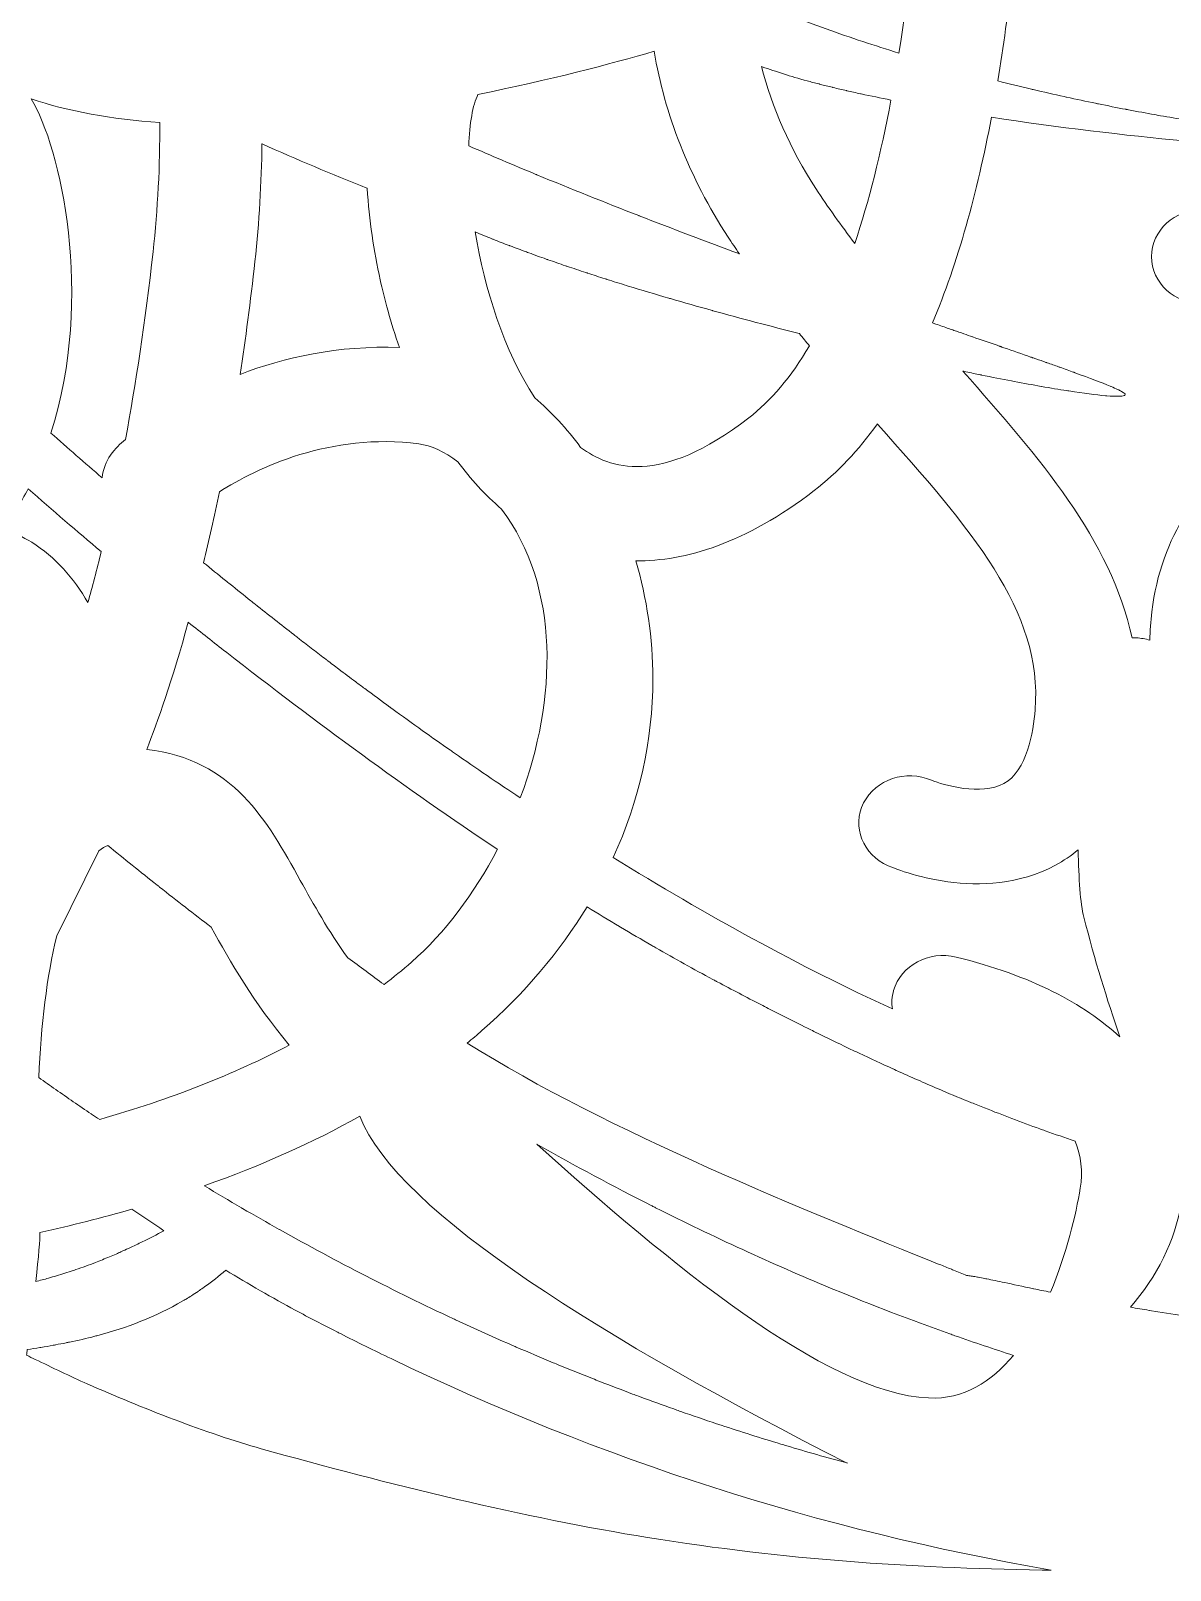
# Model space of a CAD drawing. Header units: millimetres. Extents: x -416 to 1516, y -417 to 43.
# Drawn here: x 177.3 to 217, y -411 to -357.3 of the extents above; entities that cross this region are included whole.
import ezdxf

# ---------------------------------------------------------------- set-up
doc = ezdxf.new("R2010")
doc.units = ezdxf.units.MM
doc.header["$MEASUREMENT"] = 0
doc.layers.add('Layer 4', color=7, linetype='Continuous')

msp = doc.modelspace()

# ---------------------------------------------------------------- linework, layer by layer
at = {"layer": 'Layer 4', "lineweight": 0}
for points, knots in [([(205.027, -357.24), (205.026, -357.24), (205.026, -357.24), (205.025, -357.239), (204.597, -357.087), (204.167, -356.929), (203.734, -356.764), (203.733, -356.763), (203.731, -356.763), (203.73, -356.762), (203.296, -356.597), (202.861, -356.425), (202.424, -356.247), (202.376, -355.054), (202.539, -353.914), (202.931, -352.882), (203.367, -351.732), (204.044, -350.834), (204.884, -350.266), (204.884, -350.266), (204.884, -350.266), (204.885, -350.266), (205.432, -350.399), (205.985, -350.524), (206.541, -350.643), (206.542, -350.644), (206.542, -350.644), (206.543, -350.644), (206.568, -350.649), (206.592, -350.654), (206.617, -350.659), (206.617, -350.66), (206.618, -350.66), (206.619, -350.66), (207.174, -350.778), (207.732, -350.889), (208.294, -350.994), (208.294, -350.994), (208.294, -350.994), (208.294, -350.994), (208.139, -353.57), (207.895, -355.939), (207.564, -358.083), (206.732, -357.825), (205.884, -357.545), (205.027, -357.24)], [0, 0, 0, 0, 1, 1, 1, 2, 2, 2, 3, 3, 3, 4, 4, 4, 5, 5, 5, 6, 6, 6, 7, 7, 7, 8, 8, 8, 9, 9, 9, 10, 10, 10, 11, 11, 11, 12, 12, 12, 13, 13, 13, 14, 14, 14, 15, 15, 15, 15]), ([(211.838, -351.57), (211.838, -351.57), (211.839, -351.57), (211.839, -351.57), (212.288, -351.633), (212.736, -351.693), (213.184, -351.749), (213.184, -351.749), (213.184, -351.749), (213.184, -351.749), (214.523, -351.916), (215.853, -352.053), (217.153, -352.163), (217.156, -352.163), (217.159, -352.163), (217.162, -352.163), (217.647, -355.407), (218.34, -358.332), (219.193, -360.674), (219.191, -360.674), (219.189, -360.673), (219.187, -360.673), (218.93, -360.635), (218.661, -360.594), (218.382, -360.55), (218.38, -360.55), (218.378, -360.549), (218.376, -360.549), (218.363, -360.547), (218.349, -360.545), (218.335, -360.542), (218.071, -360.501), (217.798, -360.457), (217.517, -360.41), (217.493, -360.406), (217.47, -360.402), (217.446, -360.398), (217.446, -360.398), (217.445, -360.398), (217.444, -360.397), (217.164, -360.35), (216.874, -360.3), (216.577, -360.248), (216.547, -360.242), (216.516, -360.237), (216.485, -360.231), (216.189, -360.178), (215.885, -360.122), (215.574, -360.063), (215.547, -360.058), (215.519, -360.052), (215.492, -360.047), (215.488, -360.047), (215.485, -360.046), (215.481, -360.045), (215.168, -359.985), (214.848, -359.922), (214.521, -359.855), (214.5, -359.851), (214.479, -359.846), (214.458, -359.842), (214.447, -359.84), (214.436, -359.838), (214.425, -359.836), (214.092, -359.767), (213.751, -359.695), (213.405, -359.619), (213.402, -359.618), (213.398, -359.617), (213.395, -359.617), (213.373, -359.612), (213.352, -359.607), (213.33, -359.602), (212.975, -359.524), (212.613, -359.442), (212.245, -359.355), (212.226, -359.35), (212.208, -359.346), (212.189, -359.342), (211.804, -359.251), (211.412, -359.155), (211.014, -359.054), (211.407, -356.671), (211.673, -354.148), (211.838, -351.57)], [0, 0, 0, 0, 1, 1, 1, 2, 2, 2, 3, 3, 3, 4, 4, 4, 5, 5, 5, 6, 6, 6, 7, 7, 7, 8, 8, 8, 9, 9, 9, 10, 10, 10, 11, 11, 11, 12, 12, 12, 13, 13, 13, 14, 14, 14, 15, 15, 15, 16, 16, 16, 17, 17, 17, 18, 18, 18, 19, 19, 19, 20, 20, 20, 21, 21, 21, 22, 22, 22, 23, 23, 23, 24, 24, 24, 25, 25, 25, 26, 26, 26, 27, 27, 27, 28, 28, 28, 28]), ([(192.88, -359.523), (195.348, -359.029), (197.517, -358.456), (199.029, -358.02), (199.382, -360.197), (200.25, -362.422), (201.603, -364.503), (201.733, -364.702), (201.866, -364.893), (201.999, -365.087), (201.994, -365.085), (201.989, -365.083), (201.984, -365.081), (200.847, -364.66), (199.681, -364.219), (198.504, -363.761), (198.5, -363.759), (198.496, -363.757), (198.492, -363.756), (197.311, -363.296), (196.12, -362.82), (194.936, -362.329), (194.925, -362.325), (194.915, -362.32), (194.904, -362.316), (194.117, -361.99), (193.335, -361.658), (192.561, -361.321), (192.586, -360.538), (192.695, -359.906), (192.88, -359.523)], [0, 0, 0, 0, 1, 1, 1, 2, 2, 2, 3, 3, 3, 4, 4, 4, 5, 5, 5, 6, 6, 6, 7, 7, 7, 8, 8, 8, 9, 9, 9, 10, 10, 10, 10]), ([(202.769, -358.554), (202.808, -358.567), (202.845, -358.58), (202.883, -358.592), (203.01, -358.634), (203.135, -358.676), (203.26, -358.718), (203.354, -358.748), (203.446, -358.782), (203.539, -358.811), (203.797, -358.893), (204.072, -358.973), (204.361, -359.052), (204.362, -359.052), (204.363, -359.052), (204.364, -359.052), (204.364, -359.052), (204.364, -359.052), (204.364, -359.052), (204.497, -359.089), (204.634, -359.125), (204.773, -359.161), (204.774, -359.161), (204.775, -359.161), (204.776, -359.161), (204.791, -359.165), (204.806, -359.169), (204.822, -359.173), (204.958, -359.208), (205.096, -359.242), (205.238, -359.276), (205.241, -359.277), (205.245, -359.278), (205.248, -359.279), (205.255, -359.281), (205.261, -359.282), (205.268, -359.284), (205.269, -359.284), (205.27, -359.284), (205.271, -359.285), (205.425, -359.322), (205.581, -359.358), (205.74, -359.394), (205.741, -359.395), (205.742, -359.395), (205.743, -359.395), (205.743, -359.395), (205.744, -359.395), (205.744, -359.395), (205.903, -359.432), (206.065, -359.467), (206.229, -359.503), (206.232, -359.504), (206.236, -359.505), (206.239, -359.505), (206.241, -359.506), (206.242, -359.506), (206.244, -359.506), (206.245, -359.506), (206.245, -359.507), (206.246, -359.507), (206.582, -359.579), (206.929, -359.651), (207.283, -359.72), (207.284, -359.721), (207.284, -359.721), (207.285, -359.721), (206.937, -361.588), (206.516, -363.261), (206.024, -364.724), (205.553, -364.105), (205.096, -363.469), (204.666, -362.808), (203.766, -361.424), (203.132, -359.978), (202.769, -358.554)], [0, 0, 0, 0, 1, 1, 1, 2, 2, 2, 3, 3, 3, 4, 4, 4, 5, 5, 5, 6, 6, 6, 7, 7, 7, 8, 8, 8, 9, 9, 9, 10, 10, 10, 11, 11, 11, 12, 12, 12, 13, 13, 13, 14, 14, 14, 15, 15, 15, 16, 16, 16, 17, 17, 17, 18, 18, 18, 19, 19, 19, 20, 20, 20, 21, 21, 21, 22, 22, 22, 23, 23, 23, 24, 24, 24, 25, 25, 25, 25]), ([(177.291, -359.68), (178.592, -360.116), (180.09, -360.391), (181.781, -360.505), (181.788, -362.001), (181.712, -363.513), (181.546, -365.021), (181.276, -367.469), (180.941, -369.648), (180.582, -371.569), (180.231, -371.862), (179.821, -372.279), (179.775, -372.908), (179.774, -372.907), (179.774, -372.907), (179.774, -372.907), (179.165, -372.384), (178.568, -371.862), (177.983, -371.344), (179.506, -366.58), (178.327, -361.352), (177.291, -359.68)], [0, 0, 0, 0, 1, 1, 1, 2, 2, 2, 3, 3, 3, 4, 4, 4, 5, 5, 5, 6, 6, 6, 7, 7, 7, 7]), ([(210.79, -360.324), (213.092, -360.673), (215.47, -360.955), (217.511, -361.148), (217.517, -361.148), (217.522, -361.149), (217.527, -361.149), (217.861, -361.181), (218.187, -361.21), (218.502, -361.236), (218.508, -361.237), (218.514, -361.237), (218.52, -361.238), (218.835, -361.265), (219.138, -361.289), (219.428, -361.31), (219.43, -361.31), (219.432, -361.31), (219.434, -361.311), (219.792, -362.215), (220.174, -363.022), (220.58, -363.708), (219.628, -363.54), (218.726, -363.54), (218.164, -363.54), (217.178, -363.54), (216.378, -364.277), (216.378, -365.187), (216.378, -366.098), (217.178, -366.835), (218.164, -366.835), (220.992, -366.835), (221.236, -367.404), (221.26, -368.148), (221.301, -369.417), (220.62, -370.279), (219.413, -371.696), (218.199, -373.119), (216.689, -374.891), (216.388, -377.581), (216.35, -377.918), (216.326, -378.248), (216.313, -378.572), (216.164, -378.527), (216.008, -378.497), (215.844, -378.489), (215.793, -378.487), (215.744, -378.488), (215.694, -378.489), (214.966, -375.07), (212.459, -372.185), (209.795, -369.185), (209.807, -369.187), (209.818, -369.189), (209.83, -369.192), (210.007, -369.229), (210.18, -369.264), (210.351, -369.299), (210.355, -369.3), (210.36, -369.301), (210.364, -369.301), (210.388, -369.306), (210.412, -369.311), (210.437, -369.316), (210.438, -369.316), (210.439, -369.317), (210.441, -369.317), (210.806, -369.391), (211.157, -369.46), (211.492, -369.523), (211.493, -369.524), (211.493, -369.524), (211.493, -369.524), (211.523, -369.529), (211.552, -369.535), (211.581, -369.54), (211.583, -369.541), (211.585, -369.541), (211.587, -369.541), (211.916, -369.604), (212.229, -369.661), (212.524, -369.713), (212.524, -369.713), (212.524, -369.713), (212.524, -369.713), (212.529, -369.714), (212.533, -369.715), (212.538, -369.715), (212.854, -369.771), (213.149, -369.82), (213.421, -369.863), (213.421, -369.863), (213.421, -369.863), (213.421, -369.863), (213.445, -369.867), (213.469, -369.87), (213.492, -369.874), (213.493, -369.874), (213.494, -369.874), (213.495, -369.875), (214.013, -369.955), (214.444, -370.011), (214.768, -370.04), (214.769, -370.04), (214.77, -370.04), (214.77, -370.04), (214.787, -370.041), (214.803, -370.043), (214.82, -370.044), (214.82, -370.044), (214.82, -370.044), (214.82, -370.044), (214.969, -370.056), (215.093, -370.062), (215.191, -370.061), (215.202, -370.061), (215.212, -370.061), (215.222, -370.061), (215.222, -370.061), (215.223, -370.061), (215.223, -370.061), (215.314, -370.059), (215.379, -370.05), (215.416, -370.035), (215.416, -370.035), (215.417, -370.035), (215.417, -370.035), (215.421, -370.033), (215.425, -370.031), (215.429, -370.029), (215.429, -370.029), (215.429, -370.029), (215.429, -370.029), (215.445, -370.021), (215.456, -370.012), (215.457, -370), (215.457, -370), (215.457, -370), (215.457, -370), (215.46, -369.975), (215.414, -369.938), (215.33, -369.891), (215.328, -369.89), (215.327, -369.889), (215.325, -369.888), (215.325, -369.888), (215.325, -369.888), (215.325, -369.888), (215.287, -369.867), (215.244, -369.845), (215.191, -369.819), (215.191, -369.819), (215.191, -369.819), (215.191, -369.819), (215.189, -369.819), (215.188, -369.818), (215.186, -369.817), (215.124, -369.788), (215.049, -369.755), (214.966, -369.72), (214.956, -369.716), (214.946, -369.711), (214.935, -369.707), (214.935, -369.707), (214.935, -369.707), (214.934, -369.707), (214.638, -369.582), (214.221, -369.425), (213.701, -369.236), (213.698, -369.235), (213.695, -369.234), (213.692, -369.233), (213.682, -369.229), (213.673, -369.226), (213.663, -369.222), (213.51, -369.167), (213.35, -369.109), (213.179, -369.048), (213.177, -369.048), (213.175, -369.047), (213.174, -369.047), (213.16, -369.042), (213.145, -369.036), (213.13, -369.031), (213.001, -368.985), (212.867, -368.938), (212.728, -368.889), (212.725, -368.888), (212.723, -368.887), (212.719, -368.886), (212.684, -368.873), (212.647, -368.86), (212.61, -368.847), (212.491, -368.805), (212.368, -368.762), (212.242, -368.718), (212.231, -368.715), (212.222, -368.711), (212.212, -368.708), (212.194, -368.701), (212.176, -368.695), (212.158, -368.689), (211.863, -368.586), (211.553, -368.478), (211.227, -368.365), (211.203, -368.356), (211.18, -368.348), (211.156, -368.34), (211.146, -368.336), (211.136, -368.333), (211.127, -368.33), (211.122, -368.328), (211.119, -368.327), (211.114, -368.325), (211.105, -368.322), (211.095, -368.319), (211.085, -368.315), (211.053, -368.304), (211.019, -368.292), (210.986, -368.281), (210.714, -368.186), (210.433, -368.089), (210.142, -367.988), (210.139, -367.987), (210.136, -367.986), (210.133, -367.985), (210.034, -367.951), (209.932, -367.915), (209.831, -367.88), (209.716, -367.84), (209.6, -367.8), (209.482, -367.759), (209.425, -367.739), (209.367, -367.719), (209.309, -367.699), (209.158, -367.646), (209.005, -367.593), (208.849, -367.539), (208.811, -367.525), (208.772, -367.512), (208.733, -367.498), (209.618, -365.397), (210.291, -362.964), (210.79, -360.324)], [0, 0, 0, 0, 1, 1, 1, 2, 2, 2, 3, 3, 3, 4, 4, 4, 5, 5, 5, 6, 6, 6, 7, 7, 7, 8, 8, 8, 9, 9, 9, 10, 10, 10, 11, 11, 11, 12, 12, 12, 13, 13, 13, 14, 14, 14, 15, 15, 15, 16, 16, 16, 17, 17, 17, 18, 18, 18, 19, 19, 19, 20, 20, 20, 21, 21, 21, 22, 22, 22, 23, 23, 23, 24, 24, 24, 25, 25, 25, 26, 26, 26, 27, 27, 27, 28, 28, 28, 29, 29, 29, 30, 30, 30, 31, 31, 31, 32, 32, 32, 33, 33, 33, 34, 34, 34, 35, 35, 35, 36, 36, 36, 37, 37, 37, 38, 38, 38, 39, 39, 39, 40, 40, 40, 41, 41, 41, 42, 42, 42, 43, 43, 43, 44, 44, 44, 45, 45, 45, 46, 46, 46, 47, 47, 47, 48, 48, 48, 49, 49, 49, 50, 50, 50, 51, 51, 51, 52, 52, 52, 53, 53, 53, 54, 54, 54, 55, 55, 55, 56, 56, 56, 57, 57, 57, 58, 58, 58, 59, 59, 59, 60, 60, 60, 61, 61, 61, 62, 62, 62, 63, 63, 63, 64, 64, 64, 65, 65, 65, 66, 66, 66, 67, 67, 67, 68, 68, 68, 69, 69, 69, 70, 70, 70, 71, 71, 71, 72, 72, 72, 73, 73, 73, 74, 74, 74, 75, 75, 75, 76, 76, 76, 77, 77, 77, 78, 78, 78, 79, 79, 79, 80, 80, 80, 81, 81, 81, 81]), ([(190.143, -368.359), (188.002, -368.272), (186.107, -368.713), (184.583, -369.294), (184.771, -368.063), (184.945, -366.75), (185.099, -365.354), (185.25, -363.976), (185.328, -362.604), (185.345, -361.249), (185.347, -361.25), (185.349, -361.251), (185.351, -361.251), (186.561, -361.794), (187.783, -362.309), (189.008, -362.8), (189.01, -362.801), (189.013, -362.802), (189.016, -362.803), (189.084, -363.903), (189.249, -365.007), (189.468, -365.991), (189.614, -366.649), (189.831, -367.471), (190.143, -368.359)], [0, 0, 0, 0, 1, 1, 1, 2, 2, 2, 3, 3, 3, 4, 4, 4, 5, 5, 5, 6, 6, 6, 7, 7, 7, 8, 8, 8, 8]), ([(194.86, -370.11), (193.785, -368.481), (193.11, -366.309), (192.786, -364.325), (192.788, -364.326), (192.79, -364.327), (192.792, -364.328), (192.978, -364.406), (193.17, -364.484), (193.364, -364.562), (193.38, -364.568), (193.396, -364.575), (193.412, -364.581), (193.413, -364.581), (193.413, -364.582), (193.414, -364.582), (193.597, -364.655), (193.782, -364.727), (193.972, -364.8), (193.973, -364.8), (193.974, -364.801), (193.975, -364.801), (193.983, -364.804), (193.992, -364.807), (194, -364.81), (194.185, -364.881), (194.374, -364.951), (194.565, -365.022), (194.566, -365.022), (194.566, -365.022), (194.567, -365.022), (194.597, -365.033), (194.626, -365.044), (194.656, -365.055), (194.656, -365.055), (194.656, -365.055), (194.656, -365.055), (194.855, -365.128), (195.056, -365.2), (195.26, -365.272), (195.261, -365.272), (195.262, -365.272), (195.263, -365.273), (195.279, -365.279), (195.296, -365.284), (195.312, -365.29), (195.316, -365.291), (195.319, -365.292), (195.322, -365.294), (195.524, -365.364), (195.728, -365.435), (195.934, -365.505), (195.95, -365.51), (195.965, -365.516), (195.98, -365.521), (195.982, -365.521), (195.984, -365.522), (195.985, -365.522), (196.203, -365.596), (196.424, -365.67), (196.647, -365.743), (196.662, -365.748), (196.676, -365.753), (196.69, -365.757), (196.694, -365.759), (196.699, -365.76), (196.703, -365.761), (196.905, -365.828), (197.11, -365.894), (197.316, -365.959), (197.322, -365.961), (197.328, -365.963), (197.334, -365.965), (197.346, -365.969), (197.358, -365.973), (197.371, -365.977), (197.373, -365.978), (197.376, -365.979), (197.378, -365.979), (197.604, -366.051), (197.831, -366.122), (198.06, -366.193), (198.061, -366.193), (198.061, -366.193), (198.061, -366.193), (198.08, -366.199), (198.099, -366.205), (198.118, -366.211), (198.119, -366.211), (198.12, -366.211), (198.12, -366.211), (198.587, -366.355), (199.059, -366.496), (199.537, -366.636), (199.538, -366.636), (199.539, -366.637), (199.541, -366.637), (199.557, -366.642), (199.573, -366.646), (199.588, -366.651), (199.589, -366.651), (199.59, -366.651), (199.59, -366.651), (200.071, -366.792), (200.557, -366.929), (201.044, -367.064), (201.045, -367.065), (201.046, -367.065), (201.048, -367.065), (201.056, -367.068), (201.064, -367.07), (201.071, -367.072), (201.572, -367.211), (202.075, -367.346), (202.576, -367.479), (202.577, -367.479), (202.577, -367.479), (202.578, -367.479), (202.58, -367.48), (202.583, -367.481), (202.585, -367.481), (202.586, -367.481), (202.587, -367.482), (202.588, -367.482), (203.09, -367.614), (203.592, -367.744), (204.089, -367.869), (204.09, -367.869), (204.09, -367.869), (204.091, -367.869), (204.208, -368.012), (204.324, -368.158), (204.441, -368.299), (203.805, -369.374), (203.098, -370.219), (202.323, -370.817), (199.196, -373.224), (197.484, -372.584), (196.462, -371.845), (195.98, -371.185), (195.441, -370.602), (194.86, -370.11)], [0, 0, 0, 0, 1, 1, 1, 2, 2, 2, 3, 3, 3, 4, 4, 4, 5, 5, 5, 6, 6, 6, 7, 7, 7, 8, 8, 8, 9, 9, 9, 10, 10, 10, 11, 11, 11, 12, 12, 12, 13, 13, 13, 14, 14, 14, 15, 15, 15, 16, 16, 16, 17, 17, 17, 18, 18, 18, 19, 19, 19, 20, 20, 20, 21, 21, 21, 22, 22, 22, 23, 23, 23, 24, 24, 24, 25, 25, 25, 26, 26, 26, 27, 27, 27, 28, 28, 28, 29, 29, 29, 30, 30, 30, 31, 31, 31, 32, 32, 32, 33, 33, 33, 34, 34, 34, 35, 35, 35, 36, 36, 36, 37, 37, 37, 38, 38, 38, 39, 39, 39, 40, 40, 40, 41, 41, 41, 42, 42, 42, 43, 43, 43, 44, 44, 44, 45, 45, 45, 46, 46, 46, 47, 47, 47, 47]), ([(209.561, -389.63), (208.608, -389.397), (207.631, -389.921), (207.378, -390.8), (207.316, -391.015), (207.304, -391.231), (207.335, -391.439), (204.131, -389.973), (200.816, -388.145), (197.598, -386.154), (198.502, -384.176), (198.981, -382.073), (198.981, -379.928), (198.981, -379.928), (198.981, -379.923), (198.981, -379.923), (198.981, -378.492), (198.769, -377.099), (198.386, -375.805), (200.106, -375.813), (202.199, -375.203), (204.61, -373.347), (205.425, -372.72), (206.155, -371.937), (206.811, -371.024), (206.818, -371.031), (206.825, -371.039), (206.831, -371.047), (210.048, -374.667), (212.588, -377.526), (212.316, -381.002), (212.255, -381.773), (212.033, -383.132), (211.224, -383.576), (210.435, -384.008), (209.106, -383.625), (208.699, -383.456), (207.809, -383.075), (206.751, -383.43), (206.333, -384.251), (205.914, -385.074), (206.297, -386.056), (207.19, -386.443), (207.519, -386.585), (210.478, -387.797), (213.02, -386.424), (213.307, -386.269), (213.571, -386.088), (213.816, -385.886), (213.834, -386.891), (213.891, -387.759), (214.015, -388.241), (214.396, -389.729), (214.817, -391.119), (215.275, -392.417), (214.017, -391.26), (212.165, -390.267), (209.561, -389.63)], [0, 0, 0, 0, 1, 1, 1, 2, 2, 2, 3, 3, 3, 4, 4, 4, 5, 5, 5, 6, 6, 6, 7, 7, 7, 8, 8, 8, 9, 9, 9, 10, 10, 10, 11, 11, 11, 12, 12, 12, 13, 13, 13, 14, 14, 14, 15, 15, 15, 16, 16, 16, 17, 17, 17, 18, 18, 18, 19, 19, 19, 19]), ([(192.064, -382.515), (192.014, -382.48), (191.965, -382.445), (191.916, -382.411), (191.591, -382.184), (191.268, -381.957), (190.949, -381.73), (190.589, -381.473), (190.232, -381.216), (189.879, -380.959), (189.861, -380.946), (189.843, -380.933), (189.825, -380.92), (189.818, -380.915), (189.81, -380.909), (189.803, -380.904), (189.517, -380.695), (189.226, -380.48), (188.932, -380.262), (188.827, -380.184), (188.721, -380.104), (188.615, -380.025), (188.421, -379.879), (188.225, -379.732), (188.028, -379.583), (187.894, -379.481), (187.759, -379.379), (187.623, -379.276), (187.611, -379.266), (187.598, -379.256), (187.585, -379.246), (187.431, -379.129), (187.277, -379.01), (187.122, -378.891), (186.968, -378.772), (186.813, -378.654), (186.657, -378.533), (186.638, -378.518), (186.618, -378.502), (186.598, -378.487), (186.552, -378.451), (186.505, -378.414), (186.459, -378.378), (186.012, -378.03), (185.561, -377.676), (185.108, -377.316), (185.057, -377.275), (185.006, -377.235), (184.955, -377.194), (184.715, -377.003), (184.474, -376.81), (184.233, -376.616), (184.181, -376.574), (184.129, -376.532), (184.077, -376.49), (183.822, -376.284), (183.566, -376.077), (183.311, -375.869), (183.495, -375.101), (183.679, -374.278), (183.859, -373.394), (185.165, -372.568), (187.731, -371.317), (190.819, -371.721), (191.244, -371.777), (191.711, -371.992), (192.181, -372.343), (192.622, -372.941), (193.125, -373.501), (193.698, -373.994), (195.752, -376.723), (195.644, -380.63), (194.357, -384.074), (194.355, -384.073), (194.353, -384.071), (194.351, -384.07), (193.577, -383.556), (192.813, -383.036), (192.064, -382.515)], [0, 0, 0, 0, 1, 1, 1, 2, 2, 2, 3, 3, 3, 4, 4, 4, 5, 5, 5, 6, 6, 6, 7, 7, 7, 8, 8, 8, 9, 9, 9, 10, 10, 10, 11, 11, 11, 12, 12, 12, 13, 13, 13, 14, 14, 14, 15, 15, 15, 16, 16, 16, 17, 17, 17, 18, 18, 18, 19, 19, 19, 20, 20, 20, 21, 21, 21, 22, 22, 22, 23, 23, 23, 24, 24, 24, 25, 25, 25, 26, 26, 26, 26]), ([(176.335, -374.705), (176.657, -374.247), (176.938, -373.772), (177.186, -373.286), (177.187, -373.286), (177.187, -373.287), (177.188, -373.287), (178.048, -374.045), (178.9, -374.776), (179.735, -375.476), (179.736, -375.477), (179.737, -375.478), (179.738, -375.479), (179.582, -376.115), (179.426, -376.712), (179.274, -377.258), (178.778, -376.415), (178.137, -375.661), (177.312, -375.154), (177, -374.963), (176.673, -374.814), (176.335, -374.705)], [0, 0, 0, 0, 1, 1, 1, 2, 2, 2, 3, 3, 3, 4, 4, 4, 5, 5, 5, 6, 6, 6, 7, 7, 7, 7]), ([(190.559, -389.809), (190.254, -390.076), (189.932, -390.334), (189.602, -390.588), (189.599, -390.586), (189.596, -390.583), (189.592, -390.581), (189.188, -390.282), (188.77, -389.974), (188.345, -389.66), (188.338, -389.655), (188.332, -389.65), (188.326, -389.646), (187.659, -388.707), (187.151, -387.798), (186.682, -386.953), (185.53, -384.873), (184.34, -382.73), (181.325, -382.383), (181.696, -381.438), (182.218, -379.964), (182.775, -377.948), (182.779, -377.952), (182.783, -377.955), (182.787, -377.958), (183.225, -378.304), (183.663, -378.649), (184.103, -378.992), (184.107, -378.995), (184.111, -378.998), (184.115, -379.001), (187.233, -381.432), (190.388, -383.757), (193.555, -385.867), (193.556, -385.868), (193.558, -385.869), (193.559, -385.869), (192.754, -387.417), (191.718, -388.792), (190.559, -389.809)], [0, 0, 0, 0, 1, 1, 1, 2, 2, 2, 3, 3, 3, 4, 4, 4, 5, 5, 5, 6, 6, 6, 7, 7, 7, 8, 8, 8, 9, 9, 9, 10, 10, 10, 11, 11, 11, 12, 12, 12, 13, 13, 13, 13]), ([(179.684, -395.298), (179.588, -395.235), (179.492, -395.173), (179.397, -395.109), (179.394, -395.107), (179.391, -395.105), (179.388, -395.103), (178.967, -394.82), (178.559, -394.536), (178.153, -394.252), (177.955, -394.113), (177.755, -393.974), (177.56, -393.834), (177.643, -392.012), (177.836, -390.294), (178.184, -388.894), (178.184, -388.894), (179.657, -385.921), (179.657, -385.921), (179.765, -385.832), (179.866, -385.776), (179.964, -385.732), (179.965, -385.733), (179.966, -385.733), (179.967, -385.734), (180.533, -386.198), (181.108, -386.659), (181.687, -387.117), (181.688, -387.117), (181.688, -387.118), (181.689, -387.118), (181.718, -387.141), (181.747, -387.165), (181.776, -387.188), (182.371, -387.658), (182.971, -388.124), (183.575, -388.585), (183.576, -388.585), (183.576, -388.585), (183.576, -388.585), (184.247, -389.794), (185.046, -391.209), (186.298, -392.699), (184.37, -393.72), (182.161, -394.586), (179.684, -395.298)], [0, 0, 0, 0, 1, 1, 1, 2, 2, 2, 3, 3, 3, 4, 4, 4, 5, 5, 5, 6, 6, 6, 7, 7, 7, 8, 8, 8, 9, 9, 9, 10, 10, 10, 11, 11, 11, 12, 12, 12, 13, 13, 13, 14, 14, 14, 15, 15, 15, 15]), ([(213.889, -397.697), (213.739, -398.602), (213.412, -399.995), (212.847, -401.324), (212.645, -401.283), (212.452, -401.243), (212.268, -401.205), (212.263, -401.204), (212.259, -401.203), (212.254, -401.202), (211.881, -401.124), (211.547, -401.053), (211.253, -400.99), (211.018, -400.94), (210.81, -400.897), (210.629, -400.86), (210.607, -400.856), (210.584, -400.851), (210.564, -400.847), (210.562, -400.847), (210.562, -400.846), (210.561, -400.846), (210.476, -400.829), (210.398, -400.814), (210.327, -400.801), (210.318, -400.8), (210.309, -400.798), (210.301, -400.796), (210.301, -400.796), (210.301, -400.796), (210.3, -400.796), (210.237, -400.785), (210.183, -400.775), (210.131, -400.767), (210.115, -400.765), (210.1, -400.762), (210.087, -400.76), (210.086, -400.76), (210.086, -400.76), (210.086, -400.76), (210.027, -400.751), (209.976, -400.744), (209.933, -400.741), (209.931, -400.741), (209.928, -400.74), (209.926, -400.74), (209.779, -400.68), (209.627, -400.618), (209.471, -400.555), (209.446, -400.545), (209.419, -400.534), (209.394, -400.524), (209.256, -400.468), (209.116, -400.411), (208.972, -400.353), (208.972, -400.353), (208.972, -400.353), (208.972, -400.353), (204.523, -398.556), (197.414, -395.73), (192.508, -392.63), (192.508, -392.629), (192.507, -392.629), (192.507, -392.629), (192.68, -392.487), (192.852, -392.344), (193.018, -392.198), (194.509, -390.891), (195.737, -389.434), (196.685, -387.877), (196.687, -387.877), (196.688, -387.878), (196.689, -387.879), (197.063, -388.109), (197.437, -388.337), (197.812, -388.56), (197.825, -388.568), (197.839, -388.576), (197.853, -388.584), (198.217, -388.801), (198.58, -389.015), (198.944, -389.225), (198.945, -389.226), (198.946, -389.226), (198.947, -389.227), (198.993, -389.253), (199.039, -389.279), (199.085, -389.305), (199.415, -389.494), (199.745, -389.682), (200.074, -389.865), (200.075, -389.865), (200.076, -389.866), (200.076, -389.866), (200.408, -390.05), (200.739, -390.23), (201.07, -390.407), (201.108, -390.427), (201.146, -390.448), (201.184, -390.469), (201.198, -390.476), (201.212, -390.485), (201.227, -390.492), (201.738, -390.764), (202.243, -391.029), (202.746, -391.289), (202.747, -391.289), (202.747, -391.289), (202.748, -391.29), (202.834, -391.334), (202.92, -391.378), (203.006, -391.421), (203.439, -391.644), (203.87, -391.863), (204.299, -392.076), (204.43, -392.141), (204.561, -392.205), (204.692, -392.27), (204.694, -392.271), (204.697, -392.272), (204.699, -392.273), (205.066, -392.454), (205.431, -392.632), (205.795, -392.806), (205.795, -392.806), (205.795, -392.806), (205.796, -392.806), (205.923, -392.867), (206.05, -392.927), (206.177, -392.987), (206.178, -392.987), (206.179, -392.988), (206.179, -392.988), (206.573, -393.173), (206.965, -393.355), (207.356, -393.532), (207.357, -393.533), (207.357, -393.533), (207.358, -393.533), (207.431, -393.566), (207.504, -393.599), (207.577, -393.632), (208.059, -393.849), (208.54, -394.06), (209.02, -394.265), (209.023, -394.266), (209.026, -394.267), (209.028, -394.268), (209.045, -394.275), (209.061, -394.282), (209.077, -394.289), (209.417, -394.434), (209.758, -394.574), (210.098, -394.712), (210.17, -394.741), (210.241, -394.771), (210.313, -394.8), (210.632, -394.928), (210.952, -395.053), (211.271, -395.175), (211.35, -395.205), (211.428, -395.235), (211.506, -395.265), (211.831, -395.388), (212.157, -395.509), (212.483, -395.626), (212.543, -395.648), (212.603, -395.669), (212.662, -395.69), (213.01, -395.814), (213.358, -395.935), (213.707, -396.052), (213.707, -396.052), (213.707, -396.052), (213.707, -396.052), (213.707, -396.052), (213.707, -396.053), (213.708, -396.053), (213.92, -396.566), (213.986, -397.116), (213.889, -397.697)], [0, 0, 0, 0, 1, 1, 1, 2, 2, 2, 3, 3, 3, 4, 4, 4, 5, 5, 5, 6, 6, 6, 7, 7, 7, 8, 8, 8, 9, 9, 9, 10, 10, 10, 11, 11, 11, 12, 12, 12, 13, 13, 13, 14, 14, 14, 15, 15, 15, 16, 16, 16, 17, 17, 17, 18, 18, 18, 19, 19, 19, 20, 20, 20, 21, 21, 21, 22, 22, 22, 23, 23, 23, 24, 24, 24, 25, 25, 25, 26, 26, 26, 27, 27, 27, 28, 28, 28, 29, 29, 29, 30, 30, 30, 31, 31, 31, 32, 32, 32, 33, 33, 33, 34, 34, 34, 35, 35, 35, 36, 36, 36, 37, 37, 37, 38, 38, 38, 39, 39, 39, 40, 40, 40, 41, 41, 41, 42, 42, 42, 43, 43, 43, 44, 44, 44, 45, 45, 45, 46, 46, 46, 47, 47, 47, 48, 48, 48, 49, 49, 49, 50, 50, 50, 51, 51, 51, 52, 52, 52, 53, 53, 53, 54, 54, 54, 55, 55, 55, 56, 56, 56, 57, 57, 57, 58, 58, 58, 59, 59, 59, 60, 60, 60, 60]), ([(205.754, -407.286), (205.754, -407.286), (205.754, -407.286), (205.753, -407.285), (205.049, -407.095), (204.348, -406.895), (203.651, -406.686), (203.583, -406.666), (203.515, -406.646), (203.447, -406.625), (202.748, -406.415), (202.053, -406.196), (201.361, -405.967), (201.308, -405.95), (201.255, -405.932), (201.202, -405.914), (200.785, -405.775), (200.369, -405.633), (199.955, -405.488), (199.892, -405.466), (199.829, -405.443), (199.767, -405.421), (199.747, -405.414), (199.727, -405.407), (199.707, -405.4), (199.317, -405.262), (198.928, -405.121), (198.54, -404.977), (198.518, -404.969), (198.496, -404.961), (198.474, -404.952), (198.407, -404.928), (198.341, -404.903), (198.274, -404.878), (197.89, -404.734), (197.507, -404.587), (197.125, -404.438), (197.043, -404.406), (196.961, -404.374), (196.879, -404.341), (196.485, -404.186), (196.092, -404.028), (195.701, -403.866), (195.635, -403.839), (195.569, -403.812), (195.503, -403.785), (195.072, -403.606), (194.642, -403.424), (194.214, -403.238), (194.192, -403.228), (194.17, -403.219), (194.148, -403.21), (194.148, -403.21), (194.148, -403.21), (194.148, -403.21), (193.46, -402.91), (192.776, -402.602), (192.096, -402.285), (192.073, -402.275), (192.05, -402.264), (192.027, -402.253), (189.971, -401.294), (187.953, -400.257), (185.978, -399.15), (185.967, -399.144), (185.957, -399.138), (185.947, -399.133), (185.517, -398.891), (185.089, -398.647), (184.663, -398.399), (184.652, -398.393), (184.642, -398.387), (184.632, -398.381), (184.631, -398.381), (184.631, -398.38), (184.63, -398.38), (184.197, -398.128), (183.766, -397.872), (183.337, -397.613), (183.336, -397.613), (183.335, -397.612), (183.334, -397.612), (185.313, -396.909), (187.124, -396.101), (188.754, -395.184), (190.064, -398.558), (197.493, -403.084), (205.754, -407.286)], [0, 0, 0, 0, 1, 1, 1, 2, 2, 2, 3, 3, 3, 4, 4, 4, 5, 5, 5, 6, 6, 6, 7, 7, 7, 8, 8, 8, 9, 9, 9, 10, 10, 10, 11, 11, 11, 12, 12, 12, 13, 13, 13, 14, 14, 14, 15, 15, 15, 16, 16, 16, 17, 17, 17, 18, 18, 18, 19, 19, 19, 20, 20, 20, 21, 21, 21, 22, 22, 22, 23, 23, 23, 24, 24, 24, 25, 25, 25, 26, 26, 26, 27, 27, 27, 28, 28, 28, 29, 29, 29, 29]), ([(194.931, -396.161), (196.263, -396.914), (197.602, -397.63), (198.95, -398.312), (198.951, -398.313), (198.952, -398.313), (198.953, -398.314), (198.993, -398.334), (199.033, -398.354), (199.074, -398.375), (199.074, -398.375), (199.075, -398.375), (199.076, -398.376), (201.092, -399.392), (203.127, -400.329), (205.18, -401.181), (205.181, -401.181), (205.182, -401.181), (205.182, -401.181), (205.218, -401.196), (205.254, -401.211), (205.29, -401.226), (205.29, -401.226), (205.291, -401.226), (205.291, -401.226), (206.631, -401.78), (207.979, -402.298), (209.336, -402.779), (209.337, -402.779), (209.338, -402.779), (209.339, -402.78), (209.397, -402.8), (209.456, -402.821), (209.515, -402.842), (209.515, -402.842), (209.516, -402.842), (209.516, -402.843), (210.194, -403.081), (210.873, -403.312), (211.555, -403.532), (210.793, -404.45), (209.821, -405.069), (208.596, -405.017), (205.007, -404.865), (199.479, -400.24), (194.931, -396.161)], [0, 0, 0, 0, 1, 1, 1, 2, 2, 2, 3, 3, 3, 4, 4, 4, 5, 5, 5, 6, 6, 6, 7, 7, 7, 8, 8, 8, 9, 9, 9, 10, 10, 10, 11, 11, 11, 12, 12, 12, 13, 13, 13, 14, 14, 14, 15, 15, 15, 15]), ([(216.302, -401.96), (216.299, -401.959), (216.296, -401.959), (216.293, -401.958), (216.074, -401.922), (215.859, -401.887), (215.648, -401.851), (215.646, -401.85), (215.643, -401.85), (215.641, -401.849), (216.56, -400.785), (217.195, -399.542), (217.419, -398.198), (217.461, -397.948), (217.485, -397.693), (217.495, -397.434), (218.704, -399.61), (220.086, -401.341), (221.631, -402.635), (219.657, -402.457), (217.863, -402.213), (216.302, -401.96)], [0, 0, 0, 0, 1, 1, 1, 2, 2, 2, 3, 3, 3, 4, 4, 4, 5, 5, 5, 6, 6, 6, 7, 7, 7, 7]), ([(177.596, -399.245), (178.705, -398.998), (179.774, -398.725), (180.803, -398.428), (181.178, -398.678), (181.552, -398.926), (181.927, -399.179), (181.926, -399.179), (181.925, -399.18), (181.924, -399.18), (181.672, -399.317), (181.422, -399.444), (181.172, -399.567), (181.101, -399.602), (181.03, -399.637), (180.959, -399.671), (180.781, -399.757), (180.603, -399.837), (180.425, -399.917), (180.37, -399.941), (180.314, -399.969), (180.259, -399.993), (180.181, -400.027), (180.104, -400.058), (180.026, -400.09), (179.863, -400.158), (179.701, -400.224), (179.538, -400.287), (179.424, -400.331), (179.31, -400.375), (179.196, -400.416), (179.081, -400.458), (178.966, -400.497), (178.851, -400.536), (178.821, -400.547), (178.79, -400.558), (178.76, -400.568), (178.567, -400.633), (178.373, -400.694), (178.179, -400.752), (178.087, -400.78), (177.994, -400.807), (177.901, -400.833), (177.752, -400.875), (177.602, -400.917), (177.452, -400.955), (177.452, -400.955), (177.452, -400.955), (177.452, -400.955), (177.452, -400.955), (177.452, -400.955), (177.452, -400.955), (177.552, -400.083), (177.608, -399.467), (177.596, -399.245)], [0, 0, 0, 0, 1, 1, 1, 2, 2, 2, 3, 3, 3, 4, 4, 4, 5, 5, 5, 6, 6, 6, 7, 7, 7, 8, 8, 8, 9, 9, 9, 10, 10, 10, 11, 11, 11, 12, 12, 12, 13, 13, 13, 14, 14, 14, 15, 15, 15, 16, 16, 16, 17, 17, 17, 18, 18, 18, 18]), ([(212.564, -411.025), (207.762, -410.931), (203.737, -410.674), (198.799, -409.885), (194.572, -409.21), (189.715, -408.018), (185.323, -406.788), (183.424, -406.256), (181.137, -405.354), (179.25, -404.524), (178.664, -404.267), (178.02, -403.948), (177.435, -403.67), (177.337, -403.624), (177.235, -403.574), (177.133, -403.525), (177.142, -403.457), (177.15, -403.392), (177.159, -403.325), (177.307, -403.303), (177.453, -403.28), (177.6, -403.257), (177.601, -403.256), (177.603, -403.256), (177.604, -403.256), (177.615, -403.254), (177.625, -403.253), (177.635, -403.251), (177.779, -403.227), (177.923, -403.203), (178.065, -403.177), (178.093, -403.172), (178.12, -403.167), (178.148, -403.162), (178.149, -403.162), (178.15, -403.162), (178.151, -403.161), (178.272, -403.139), (178.392, -403.116), (178.512, -403.092), (178.513, -403.092), (178.513, -403.092), (178.514, -403.092), (178.553, -403.084), (178.592, -403.076), (178.631, -403.068), (178.631, -403.068), (178.631, -403.068), (178.631, -403.068), (178.93, -403.006), (179.225, -402.938), (179.516, -402.862), (179.537, -402.856), (179.559, -402.851), (179.581, -402.845), (179.581, -402.845), (179.582, -402.845), (179.582, -402.845), (180.635, -402.567), (181.637, -402.185), (182.581, -401.632), (182.618, -401.61), (182.656, -401.588), (182.693, -401.566), (182.694, -401.565), (182.695, -401.564), (182.696, -401.564), (182.76, -401.525), (182.825, -401.488), (182.888, -401.447), (182.888, -401.447), (182.888, -401.447), (182.888, -401.447), (182.964, -401.399), (183.04, -401.347), (183.115, -401.296), (183.116, -401.296), (183.117, -401.295), (183.118, -401.294), (183.176, -401.255), (183.235, -401.217), (183.293, -401.177), (183.293, -401.177), (183.293, -401.177), (183.293, -401.177), (183.314, -401.161), (183.335, -401.145), (183.357, -401.129), (183.602, -400.953), (183.843, -400.765), (184.079, -400.56), (184.855, -401.014), (185.727, -401.54), (186.504, -401.953), (186.989, -402.211), (187.475, -402.462), (187.962, -402.71), (188.001, -402.73), (188.04, -402.751), (188.079, -402.771), (188.667, -403.069), (189.257, -403.359), (189.848, -403.643), (197.186, -407.173), (204.765, -409.623), (212.87, -411.021), (212.745, -411.016), (212.681, -411.027), (212.564, -411.025)], [0, 0, 0, 0, 1, 1, 1, 2, 2, 2, 3, 3, 3, 4, 4, 4, 5, 5, 5, 6, 6, 6, 7, 7, 7, 8, 8, 8, 9, 9, 9, 10, 10, 10, 11, 11, 11, 12, 12, 12, 13, 13, 13, 14, 14, 14, 15, 15, 15, 16, 16, 16, 17, 17, 17, 18, 18, 18, 19, 19, 19, 20, 20, 20, 21, 21, 21, 22, 22, 22, 23, 23, 23, 24, 24, 24, 25, 25, 25, 26, 26, 26, 27, 27, 27, 28, 28, 28, 29, 29, 29, 30, 30, 30, 31, 31, 31, 32, 32, 32, 33, 33, 33, 34, 34, 34, 35, 35, 35, 36, 36, 36, 36])]:
    msp.add_open_spline(points, degree=3, knots=knots, dxfattribs=at)

doc.saveas('drawing.dxf')
